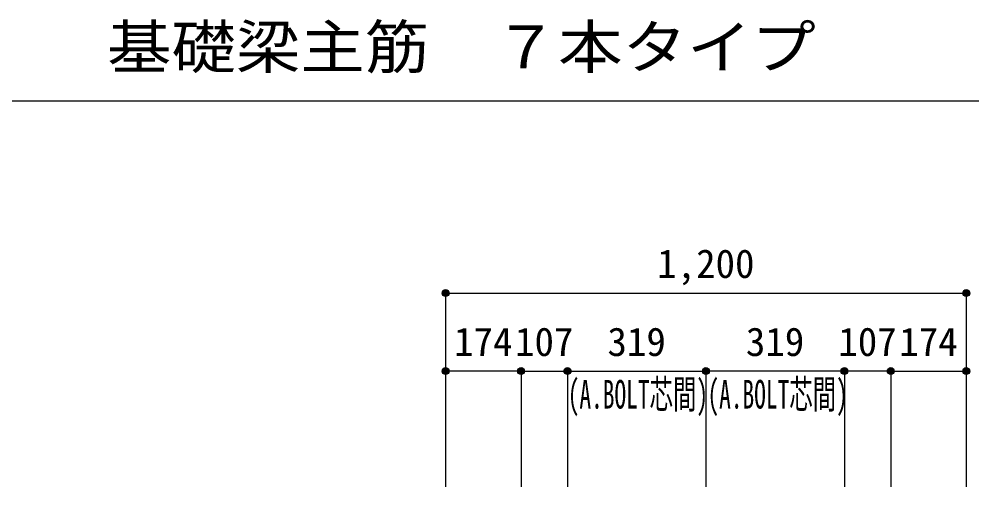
# Model space of a CAD drawing. Units: millimetres at full size, sheet at 1:30. Extents: x -5973 to 5954, y -4195 to 4201.
# Drawn here: x -1031 to 1165, y -1112 to -33 of the extents above; entities that cross this region are included whole.
import ezdxf
from ezdxf.enums import TextEntityAlignment as Align

# ---------------------------------------------------------------- set-up
doc = ezdxf.new("R2010")
doc.units = ezdxf.units.MM
doc.header["$LTSCALE"] = 30
doc.header["$PDMODE"] = 32
doc.header["$PDSIZE"] = 15
for name, color, linetype in [('0-7_文字', 4, 'Continuous'), ('0-D_寸法', 4, 'Continuous'), ('6-7_文字', 7, 'Continuous'), ('F-0_枠', 6, 'Continuous')]:
    doc.layers.add(name, color=color, linetype=linetype)
doc.styles.add('ＭＳ ゴシック', font='')
doc.styles.get('ＭＳ ゴシック').set_extended_font_data('MS Gothic')

msp = doc.modelspace()

# ---------------------------------------------------------------- linework, layer by layer
at = {"layer": '0-D_寸法'}
for p, q in [((-47.56, -665.12), (-47.56, -845.12)), ((-47.56, -665.12), (1152.44, -665.12)), ((-47.56, -665.12), (1152.44, -665.12)), ((1152.44, -665.12), (1152.44, -1112.16)), ((-47.56, -845.12), (-47.56, -1112.16)), ((126.44, -845.12), (-47.56, -845.12)), ((126.44, -845.12), (126.44, -1112.16)), ((126.44, -845.12), (233.44, -845.12)), ((233.44, -845.12), (233.44, -1112.16)), ((233.44, -845.12), (552.44, -845.12)), ((552.44, -845.12), (552.44, -1112.16)), ((871.44, -845.12), (552.44, -845.12)), ((978.44, -845.12), (871.44, -845.12)), ((871.44, -845.12), (871.44, -1112.16)), ((978.44, -845.12), (978.44, -1112.16)), ((978.44, -845.12), (1152.44, -845.12)), ((1152.44, -845.12), (1152.44, -1112.16))]:
    msp.add_line(p, q, dxfattribs=at)
for centre, radius in [((-47.56, -665.12), 8), ((-47.56, -665.12), 7.2), ((-47.56, -665.12), 6.4), ((1152.44, -665.12), 8), ((1152.44, -665.12), 7.2), ((1152.44, -665.12), 6.4), ((-47.56, -665.12), 5.6), ((-47.56, -665.12), 4.8), ((-47.56, -665.12), 4), ((-47.56, -665.12), 3.2), ((-47.56, -665.12), 2.4), ((-47.56, -665.12), 1.6), ((-47.56, -665.12), 0.8), ((1152.44, -665.12), 5.6), ((1152.44, -665.12), 4.8), ((1152.44, -665.12), 4), ((1152.44, -665.12), 3.2), ((1152.44, -665.12), 2.4), ((1152.44, -665.12), 1.6), ((1152.44, -665.12), 0.8), ((-47.56, -845.12), 8), ((-47.56, -845.12), 7.2), ((-47.56, -845.12), 6.4), ((-47.56, -845.12), 5.6), ((-47.56, -845.12), 4.8), ((-47.56, -845.12), 4), ((-47.56, -845.12), 3.2), ((-47.56, -845.12), 2.4), ((-47.56, -845.12), 1.6), ((-47.56, -845.12), 0.8), ((126.44, -845.12), 8), ((126.44, -845.12), 7.2), ((126.44, -845.12), 6.4), ((126.44, -845.12), 5.6), ((126.44, -845.12), 4.8), ((126.44, -845.12), 4), ((126.44, -845.12), 3.2), ((126.44, -845.12), 2.4), ((126.44, -845.12), 1.6), ((126.44, -845.12), 0.8), ((233.44, -845.12), 8), ((233.44, -845.12), 7.2), ((233.44, -845.12), 6.4), ((233.44, -845.12), 5.6), ((233.44, -845.12), 4.8), ((233.44, -845.12), 4), ((233.44, -845.12), 3.2), ((233.44, -845.12), 2.4), ((233.44, -845.12), 1.6), ((233.44, -845.12), 0.8), ((552.44, -845.12), 8), ((552.44, -845.12), 7.2), ((552.44, -845.12), 6.4), ((552.44, -845.12), 5.6), ((552.44, -845.12), 4.8), ((552.44, -845.12), 4), ((552.44, -845.12), 3.2), ((552.44, -845.12), 2.4), ((552.44, -845.12), 1.6), ((552.44, -845.12), 0.8), ((871.44, -845.12), 8), ((871.44, -845.12), 7.2), ((871.44, -845.12), 6.4), ((871.44, -845.12), 5.6), ((871.44, -845.12), 4.8), ((871.44, -845.12), 4), ((871.44, -845.12), 3.2), ((871.44, -845.12), 2.4), ((871.44, -845.12), 1.6), ((871.44, -845.12), 0.8), ((978.44, -845.12), 8), ((978.44, -845.12), 7.2), ((978.44, -845.12), 6.4), ((978.44, -845.12), 5.6), ((978.44, -845.12), 4.8), ((978.44, -845.12), 4), ((978.44, -845.12), 3.2), ((978.44, -845.12), 2.4), ((978.44, -845.12), 1.6), ((978.44, -845.12), 0.8), ((1152.44, -845.12), 8), ((1152.44, -845.12), 7.2), ((1152.44, -845.12), 6.4), ((1152.44, -845.12), 5.6), ((1152.44, -845.12), 4.8), ((1152.44, -845.12), 4), ((1152.44, -845.12), 3.2), ((1152.44, -845.12), 2.4), ((1152.44, -845.12), 1.6), ((1152.44, -845.12), 0.8)]:
    msp.add_circle(centre, radius, dxfattribs=at)
at = {"layer": '0-D_寸法', "color": 7}
for p in [(-47.56, -665.12), (-47.56, -665.12), (1152.44, -665.12), (-47.56, -845.12), (126.44, -845.12), (233.44, -845.12), (552.44, -845.12), (871.44, -845.12), (978.44, -845.12), (1152.44, -845.12)]:
    msp.add_point(p, dxfattribs=at)
at = {"layer": 'F-0_枠', "color": 2}
msp.add_line((-5972.88, -222.05), (3723.6, -222.05), dxfattribs=at)

# ---------------------------------------------------------------- texts
at = {"layer": '0-7_文字', "style": 'ＭＳ ゴシック', "width": 0.6}
for p in [(233.94, -951.22), (555.93, -951.22)]:
    msp.add_text('(A.BOLT芯間)', height=65.98, dxfattribs=at).set_placement(p, align=Align.BOTTOM_LEFT)
at = {"layer": '0-D_寸法', "style": 'ＭＳ ゴシック'}
for s, p in [('1,200', (439.94, -650.12)), ('174', (-28.06, -830.12)), ('107', (112.44, -830.12)), ('319', (325.44, -830.12)), ('319', (644.44, -830.12)), ('107', (857.44, -830.12)), ('174', (997.94, -830.12))]:
    msp.add_text(s, height=65.98, dxfattribs=at).set_placement(p, align=Align.BOTTOM_LEFT)
at = {"layer": '6-7_文字', "color": 2, "style": 'ＭＳ ゴシック', "width": 1.1}
msp.add_text('\u3000\u3000基礎梁主筋\u3000７本タイプ', height=98.97, dxfattribs=at).set_placement((-1124.64, -177.05), align=Align.BOTTOM_LEFT)

doc.saveas('drawing.dxf')
